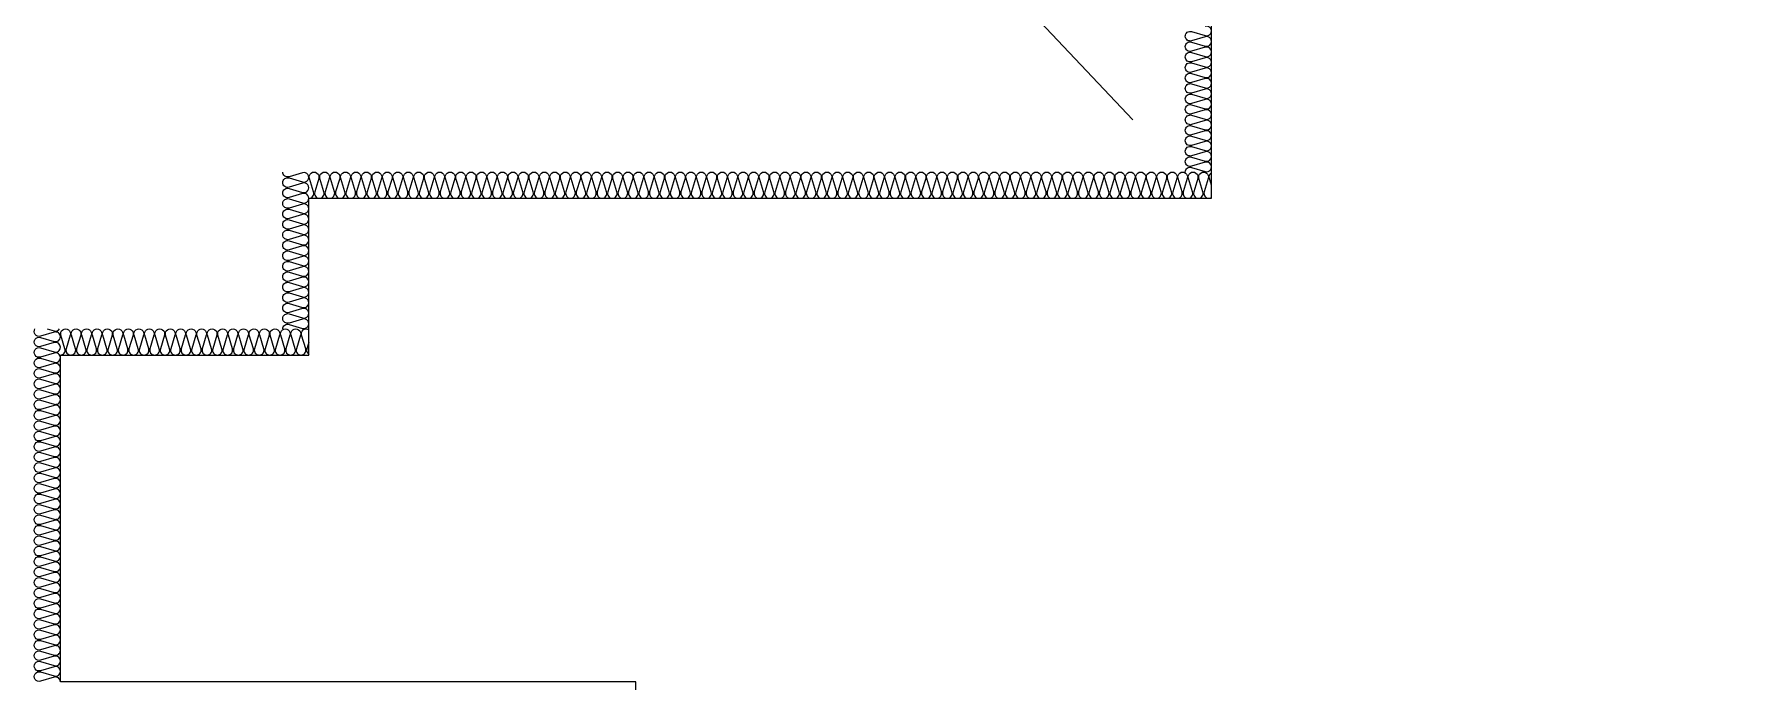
# Model space of a CAD drawing. Header units: millimetres. Extents: x 49154 to 181784, y 28275 to 149577.
# Drawn here: x 102004 to 108539, y 142155 to 144633 of the extents above; entities that cross this region are included whole.
import ezdxf

# ---------------------------------------------------------------- set-up
doc = ezdxf.new("R2010")
doc.units = ezdxf.units.MM
doc.header["$LTSCALE"] = 300
doc.layers.add('A-OPEN', color=1, linetype='Continuous')
doc.layers.add('ISL', color=251, linetype='Continuous')

msp = doc.modelspace()

# ---------------------------------------------------------------- linework, layer by layer
at = {"layer": 'A-OPEN'}
msp.add_line((106203.6, 144305), (102522.7, 148205), dxfattribs=at)
at = {"layer": 'ISL', "elevation": 0}
msp.add_lwpolyline([(104478.6, 116905), (104478.6, 117005), (104303.6, 117005), (104303.6, 124355), (102103.6, 124355), (102103.6, 127405), (103053.6, 127405), (103053.6, 128805), (102103.6, 128805), (102103.6, 131255), (104303.6, 131255), (104303.6, 142155), (102103.6, 142155), (102103.6, 143405), (103053.6, 143405), (103053.6, 144005), (106503.6, 144005), (106503.6, 148655), (108538.6, 148655)], dxfattribs=at)
for points in [[(106403.6, 144105, -0.509267), (106427.8, 144122.7), (106479.3, 144107.4, 1.372593), (106479.3, 144142.7), (106427.8, 144127.4, -0.509267), (106403.6, 144145, -0.509267), (106427.8, 144162.7), (106479.3, 144147.4, 1.372593), (106479.3, 144182.7), (106427.8, 144167.4, -0.509267), (106403.6, 144185, -0.509267), (106427.8, 144202.7), (106479.3, 144187.4, 1.372593), (106479.3, 144222.7), (106427.8, 144207.4, -0.509267), (106403.6, 144225, -0.509267), (106427.8, 144242.7), (106479.3, 144227.4, 1.372593), (106479.3, 144262.7), (106427.8, 144247.4, -0.509267), (106403.6, 144265, -0.509267), (106427.8, 144282.7), (106479.3, 144267.4, 1.372593), (106479.3, 144302.7), (106427.8, 144287.4, -0.509267), (106403.6, 144305, -0.509267), (106427.8, 144322.7), (106479.3, 144307.4, 1.372593), (106479.3, 144342.7), (106427.8, 144327.4, -0.509267), (106403.6, 144345, -0.509267), (106427.8, 144362.7), (106479.3, 144347.4, 1.372593), (106479.3, 144382.7), (106427.8, 144367.4, -0.509267), (106403.6, 144385, -0.509267), (106427.8, 144402.7), (106479.3, 144387.4, 1.372593), (106479.3, 144422.7), (106427.8, 144407.4, -0.509267), (106403.6, 144425, -0.509267), (106427.8, 144442.7), (106479.3, 144427.4, 1.372593), (106479.3, 144462.7), (106427.8, 144447.4, -0.509267), (106403.6, 144465, -0.509267), (106427.8, 144482.7), (106479.3, 144467.4, 1.372593), (106479.3, 144502.7), (106427.8, 144487.4, -0.509267), (106403.6, 144505, -0.509267), (106427.8, 144522.7), (106479.3, 144507.4, 1.372593), (106479.3, 144542.7), (106427.8, 144527.4, -0.509267), (106403.6, 144545, -0.509267), (106427.8, 144562.7), (106479.3, 144547.4, 1.372593), (106479.3, 144582.7), (106427.8, 144567.4, -0.509267), (106403.6, 144585, -0.509267), (106427.8, 144602.7), (106479.3, 144587.4, 1.372593), (106479.3, 144622.7), (106427.8, 144607.4, -0.509267), (106403.6, 144625, -0.509267), (106427.8, 144642.7), (106479.3, 144627.4, 1.372593), (106479.3, 144662.7)], [(102953.6, 143505, -0.509267), (102977.8, 143522.7), (103029.3, 143507.4, 1.372593), (103029.3, 143542.7), (102977.8, 143527.4, -0.509267), (102953.6, 143545, -0.509267), (102977.8, 143562.7), (103029.3, 143547.4, 1.372593), (103029.3, 143582.7), (102977.8, 143567.4, -0.509267), (102953.6, 143585, -0.509267), (102977.8, 143602.7), (103029.3, 143587.4, 1.372593), (103029.3, 143622.7), (102977.8, 143607.4, -0.509267), (102953.6, 143625, -0.509267), (102977.8, 143642.7), (103029.3, 143627.4, 1.372593), (103029.3, 143662.7), (102977.8, 143647.4, -0.509267), (102953.6, 143665, -0.509267), (102977.8, 143682.7), (103029.3, 143667.4, 1.372593), (103029.3, 143702.7), (102977.8, 143687.4, -0.509267), (102953.6, 143705, -0.509267), (102977.8, 143722.7), (103029.3, 143707.4, 1.372593), (103029.3, 143742.7), (102977.8, 143727.4, -0.509267), (102953.6, 143745, -0.509267), (102977.8, 143762.7), (103029.3, 143747.4, 1.372593), (103029.3, 143782.7), (102977.8, 143767.4, -0.509267), (102953.6, 143785, -0.509267), (102977.8, 143802.7), (103029.3, 143787.4, 1.372593), (103029.3, 143822.7), (102977.8, 143807.4, -0.509267), (102953.6, 143825, -0.509267), (102977.8, 143842.7), (103029.3, 143827.4, 1.372593), (103029.3, 143862.7), (102977.8, 143847.4, -0.509267), (102953.6, 143865, -0.509267), (102977.8, 143882.7), (103029.3, 143867.4, 1.372593), (103029.3, 143902.7), (102977.8, 143887.4, -0.509267), (102953.6, 143905, -0.509267), (102977.8, 143922.7), (103029.3, 143907.4, 1.372593), (103029.3, 143942.7), (102977.8, 143927.4, -0.509267), (102953.6, 143945, -0.509267), (102977.8, 143962.7), (103029.3, 143947.4, 1.372593), (103029.3, 143982.7), (102977.8, 143967.4, -0.509267), (102953.6, 143985, -0.509267), (102977.8, 144002.7), (103029.3, 143987.4, 1.372593), (103029.3, 144022.7), (102977.8, 144007.4, -0.509267), (102953.6, 144025, -0.509267), (102977.8, 144042.7), (103029.3, 144027.4, 1.372593), (103029.3, 144062.7), (102977.8, 144047.4, -0.509267), (102953.6, 144065, -0.509267), (102977.8, 144082.7), (103029.3, 144067.4, 1.372593), (103029.3, 144102.7), (102977.8, 144087.4, -0.508927), (102953.6, 144105, -0.508927)], [(103053.6, 144005, 0.509267), (103071.3, 144029.3), (103055.9, 144080.8, -1.372593), (103091.3, 144080.8), (103075.9, 144029.3, 0.509267), (103093.6, 144005, 0.509267), (103111.3, 144029.3), (103095.9, 144080.8, -1.372593), (103131.3, 144080.8), (103115.9, 144029.3, 0.509267), (103133.6, 144005, 0.509267), (103151.3, 144029.3), (103135.9, 144080.8, -1.372593), (103171.3, 144080.8), (103155.9, 144029.3, 0.509267), (103173.6, 144005, 0.509267), (103191.3, 144029.3), (103175.9, 144080.8, -1.372593), (103211.3, 144080.8), (103195.9, 144029.3, 0.509267), (103213.6, 144005, 0.509267), (103231.3, 144029.3), (103215.9, 144080.8, -1.372593), (103251.3, 144080.8), (103235.9, 144029.3, 0.509267), (103253.6, 144005, 0.509267), (103271.3, 144029.3), (103255.9, 144080.8, -1.372593), (103291.3, 144080.8), (103275.9, 144029.3, 0.509267), (103293.6, 144005, 0.509267), (103311.3, 144029.3), (103295.9, 144080.8, -1.372593), (103331.3, 144080.8), (103315.9, 144029.3, 0.509267), (103333.6, 144005, 0.509267), (103351.3, 144029.3), (103335.9, 144080.8, -1.372593), (103371.3, 144080.8), (103355.9, 144029.3, 0.509267), (103373.6, 144005, 0.509267), (103391.3, 144029.3), (103375.9, 144080.8, -1.372593), (103411.3, 144080.8), (103395.9, 144029.3, 0.509267), (103413.6, 144005, 0.509267), (103431.3, 144029.3), (103415.9, 144080.8, -1.372593), (103451.3, 144080.8), (103435.9, 144029.3, 0.509267), (103453.6, 144005, 0.509267), (103471.3, 144029.3), (103455.9, 144080.8, -1.372593), (103491.3, 144080.8), (103475.9, 144029.3, 0.509267), (103493.6, 144005, 0.509267), (103511.3, 144029.3), (103495.9, 144080.8, -1.372593), (103531.3, 144080.8), (103515.9, 144029.3, 0.509267), (103533.6, 144005, 0.509267), (103551.3, 144029.3), (103535.9, 144080.8, -1.372593), (103571.3, 144080.8), (103555.9, 144029.3, 0.509267), (103573.6, 144005, 0.509267), (103591.3, 144029.3), (103575.9, 144080.8, -1.372593), (103611.3, 144080.8), (103595.9, 144029.3, 0.509267), (103613.6, 144005, 0.509267), (103631.3, 144029.3), (103615.9, 144080.8, -1.372593), (103651.3, 144080.8), (103635.9, 144029.3, 0.509267), (103653.6, 144005, 0.509267), (103671.3, 144029.3), (103655.9, 144080.8, -1.372593), (103691.3, 144080.8), (103675.9, 144029.3, 0.509267), (103693.6, 144005, 0.509267), (103711.3, 144029.3), (103695.9, 144080.8, -1.372593), (103731.3, 144080.8), (103715.9, 144029.3, 0.509267), (103733.6, 144005, 0.509267), (103751.3, 144029.3), (103735.9, 144080.8, -1.372593), (103771.3, 144080.8), (103755.9, 144029.3, 0.509267), (103773.6, 144005, 0.509267), (103791.3, 144029.3), (103775.9, 144080.8, -1.372593), (103811.3, 144080.8), (103795.9, 144029.3, 0.509267), (103813.6, 144005, 0.509267), (103831.3, 144029.3), (103815.9, 144080.8, -1.372593), (103851.3, 144080.8), (103835.9, 144029.3, 0.509267), (103853.6, 144005, 0.509267), (103871.3, 144029.3), (103855.9, 144080.8, -1.372593), (103891.3, 144080.8), (103875.9, 144029.3, 0.509267), (103893.6, 144005, 0.509267), (103911.3, 144029.3), (103895.9, 144080.8, -1.372593), (103931.3, 144080.8), (103915.9, 144029.3, 0.509267), (103933.6, 144005, 0.509267), (103951.3, 144029.3), (103935.9, 144080.8, -1.372593), (103971.3, 144080.8), (103955.9, 144029.3, 0.509267), (103973.6, 144005, 0.509267), (103991.3, 144029.3), (103975.9, 144080.8, -1.372593), (104011.3, 144080.8), (103995.9, 144029.3, 0.509267), (104013.6, 144005, 0.509267), (104031.3, 144029.3), (104015.9, 144080.8, -1.372593), (104051.3, 144080.8), (104035.9, 144029.3, 0.509267), (104053.6, 144005, 0.509267), (104071.3, 144029.3), (104055.9, 144080.8, -1.372593), (104091.3, 144080.8), (104075.9, 144029.3, 0.509267), (104093.6, 144005, 0.509267), (104111.3, 144029.3), (104095.9, 144080.8, -1.372593), (104131.3, 144080.8), (104115.9, 144029.3, 0.509267), (104133.6, 144005, 0.509267), (104151.3, 144029.3), (104135.9, 144080.8, -1.372593), (104171.3, 144080.8), (104155.9, 144029.3, 0.509267), (104173.6, 144005, 0.509267), (104191.3, 144029.3), (104175.9, 144080.8, -1.372593), (104211.3, 144080.8), (104195.9, 144029.3, 0.509267), (104213.6, 144005, 0.509267), (104231.3, 144029.3), (104215.9, 144080.8, -1.372593), (104251.3, 144080.8), (104235.9, 144029.3, 0.509267), (104253.6, 144005, 0.509267), (104271.3, 144029.3), (104255.9, 144080.8, -1.372593), (104291.3, 144080.8), (104275.9, 144029.3, 0.509267), (104293.6, 144005, 0.509267), (104311.3, 144029.3), (104295.9, 144080.8, -1.372593), (104331.3, 144080.8), (104315.9, 144029.3, 0.509267), (104333.6, 144005, 0.509267), (104351.3, 144029.3), (104335.9, 144080.8, -1.372593), (104371.3, 144080.8), (104355.9, 144029.3, 0.509267), (104373.6, 144005, 0.509267), (104391.3, 144029.3), (104375.9, 144080.8, -1.372593), (104411.3, 144080.8), (104395.9, 144029.3, 0.509267), (104413.6, 144005, 0.509267), (104431.3, 144029.3), (104415.9, 144080.8, -1.372593), (104451.3, 144080.8), (104435.9, 144029.3, 0.509267), (104453.6, 144005, 0.509267), (104471.3, 144029.3), (104455.9, 144080.8, -1.372593), (104491.3, 144080.8), (104475.9, 144029.3, 0.509267), (104493.6, 144005, 0.509267), (104511.3, 144029.3), (104495.9, 144080.8, -1.372593), (104531.3, 144080.8), (104515.9, 144029.3, 0.509267), (104533.6, 144005, 0.509267), (104551.3, 144029.3), (104535.9, 144080.8, -1.372593), (104571.3, 144080.8), (104555.9, 144029.3, 0.509267), (104573.6, 144005, 0.509267), (104591.3, 144029.3), (104575.9, 144080.8, -1.372593), (104611.3, 144080.8), (104595.9, 144029.3, 0.509267), (104613.6, 144005, 0.509267), (104631.3, 144029.3), (104615.9, 144080.8, -1.372593), (104651.3, 144080.8), (104635.9, 144029.3, 0.509267), (104653.6, 144005, 0.509267), (104671.3, 144029.3), (104655.9, 144080.8, -1.372593), (104691.3, 144080.8), (104675.9, 144029.3, 0.509267), (104693.6, 144005, 0.509267), (104711.3, 144029.3), (104695.9, 144080.8, -1.372593), (104731.3, 144080.8), (104715.9, 144029.3, 0.509267), (104733.6, 144005, 0.509267), (104751.3, 144029.3), (104735.9, 144080.8, -1.372593), (104771.3, 144080.8), (104755.9, 144029.3, 0.509267), (104773.6, 144005, 0.509267), (104791.3, 144029.3), (104775.9, 144080.8, -1.372593), (104811.3, 144080.8), (104795.9, 144029.3, 0.509267), (104813.6, 144005, 0.509267), (104831.3, 144029.3), (104815.9, 144080.8, -1.372593), (104851.3, 144080.8), (104835.9, 144029.3, 0.509267), (104853.6, 144005, 0.509267), (104871.3, 144029.3), (104855.9, 144080.8, -1.372593), (104891.3, 144080.8), (104875.9, 144029.3, 0.509267), (104893.6, 144005, 0.509267), (104911.3, 144029.3), (104895.9, 144080.8, -1.372593), (104931.3, 144080.8), (104915.9, 144029.3, 0.509267), (104933.6, 144005, 0.509267), (104951.3, 144029.3), (104935.9, 144080.8, -1.372593), (104971.3, 144080.8), (104955.9, 144029.3, 0.509267), (104973.6, 144005, 0.509267), (104991.3, 144029.3), (104975.9, 144080.8, -1.372593), (105011.3, 144080.8), (104995.9, 144029.3, 0.509267), (105013.6, 144005, 0.509267), (105031.3, 144029.3), (105015.9, 144080.8, -1.372593), (105051.3, 144080.8), (105035.9, 144029.3, 0.509267), (105053.6, 144005, 0.509267), (105071.3, 144029.3), (105055.9, 144080.8, -1.372593), (105091.3, 144080.8), (105075.9, 144029.3, 0.509267), (105093.6, 144005, 0.509267), (105111.3, 144029.3), (105095.9, 144080.8, -1.372593), (105131.3, 144080.8), (105115.9, 144029.3, 0.509267), (105133.6, 144005, 0.509267), (105151.3, 144029.3), (105135.9, 144080.8, -1.372593), (105171.3, 144080.8), (105155.9, 144029.3, 0.509267), (105173.6, 144005, 0.509267), (105191.3, 144029.3), (105175.9, 144080.8, -1.372593), (105211.3, 144080.8), (105195.9, 144029.3, 0.509267), (105213.6, 144005, 0.509267), (105231.3, 144029.3), (105215.9, 144080.8, -1.372593), (105251.3, 144080.8), (105235.9, 144029.3, 0.509267), (105253.6, 144005, 0.509267), (105271.3, 144029.3), (105255.9, 144080.8, -1.372593), (105291.3, 144080.8), (105275.9, 144029.3, 0.509267), (105293.6, 144005, 0.509267), (105311.3, 144029.3), (105295.9, 144080.8, -1.372593), (105331.3, 144080.8), (105315.9, 144029.3, 0.509267), (105333.6, 144005, 0.509267), (105351.3, 144029.3), (105335.9, 144080.8, -1.372593), (105371.3, 144080.8), (105355.9, 144029.3, 0.509267), (105373.6, 144005, 0.509267), (105391.3, 144029.3), (105375.9, 144080.8, -1.372593), (105411.3, 144080.8), (105395.9, 144029.3, 0.509267), (105413.6, 144005, 0.509267), (105431.3, 144029.3), (105415.9, 144080.8, -1.372593), (105451.3, 144080.8), (105435.9, 144029.3, 0.509267), (105453.6, 144005, 0.509267), (105471.3, 144029.3), (105455.9, 144080.8, -1.372593), (105491.3, 144080.8), (105475.9, 144029.3, 0.509267), (105493.6, 144005, 0.509267), (105511.3, 144029.3), (105495.9, 144080.8, -1.372593), (105531.3, 144080.8), (105515.9, 144029.3, 0.509267), (105533.6, 144005, 0.509267), (105551.3, 144029.3), (105535.9, 144080.8, -1.372593), (105571.3, 144080.8), (105555.9, 144029.3, 0.509267), (105573.6, 144005, 0.509267), (105591.3, 144029.3), (105575.9, 144080.8, -1.372593), (105611.3, 144080.8), (105595.9, 144029.3, 0.509267), (105613.6, 144005, 0.509267), (105631.3, 144029.3), (105615.9, 144080.8, -1.372593), (105651.3, 144080.8), (105635.9, 144029.3, 0.509267), (105653.6, 144005, 0.509267), (105671.3, 144029.3), (105655.9, 144080.8, -1.372593), (105691.3, 144080.8), (105675.9, 144029.3, 0.509267), (105693.6, 144005, 0.509267), (105711.3, 144029.3), (105695.9, 144080.8, -1.372593), (105731.3, 144080.8), (105715.9, 144029.3, 0.509267), (105733.6, 144005, 0.509267), (105751.3, 144029.3), (105735.9, 144080.8, -1.372593), (105771.3, 144080.8), (105755.9, 144029.3, 0.509267), (105773.6, 144005, 0.509267), (105791.3, 144029.3), (105775.9, 144080.8, -1.372593), (105811.3, 144080.8), (105795.9, 144029.3, 0.509267), (105813.6, 144005, 0.509267), (105831.3, 144029.3), (105815.9, 144080.8, -1.372593), (105851.3, 144080.8), (105835.9, 144029.3, 0.509267), (105853.6, 144005, 0.509267), (105871.3, 144029.3), (105855.9, 144080.8, -1.372593), (105891.3, 144080.8), (105875.9, 144029.3, 0.509267), (105893.6, 144005, 0.509267), (105911.3, 144029.3), (105895.9, 144080.8, -1.372593), (105931.3, 144080.8), (105915.9, 144029.3, 0.509267), (105933.6, 144005, 0.509267), (105951.3, 144029.3), (105935.9, 144080.8, -1.372593), (105971.3, 144080.8), (105955.9, 144029.3, 0.509267), (105973.6, 144005, 0.509267), (105991.3, 144029.3), (105975.9, 144080.8, -1.372593), (106011.3, 144080.8), (105995.9, 144029.3, 0.509267), (106013.6, 144005, 0.509267), (106031.3, 144029.3), (106015.9, 144080.8, -1.372593), (106051.3, 144080.8), (106035.9, 144029.3, 0.509267), (106053.6, 144005, 0.509267), (106071.3, 144029.3), (106055.9, 144080.8, -1.372593), (106091.3, 144080.8), (106075.9, 144029.3, 0.509267), (106093.6, 144005, 0.509267), (106111.3, 144029.3), (106095.9, 144080.8, -1.372593), (106131.3, 144080.8), (106115.9, 144029.3, 0.509267), (106133.6, 144005, 0.509267), (106151.3, 144029.3), (106135.9, 144080.8, -1.372593), (106171.3, 144080.8), (106155.9, 144029.3, 0.509267), (106173.6, 144005, 0.509267), (106191.3, 144029.3), (106175.9, 144080.8, -1.372593), (106211.3, 144080.8), (106195.9, 144029.3, 0.509267), (106213.6, 144005, 0.509267), (106231.3, 144029.3), (106215.9, 144080.8, -1.372593), (106251.3, 144080.8), (106235.9, 144029.3, 0.509267), (106253.6, 144005, 0.509267), (106271.3, 144029.3), (106255.9, 144080.8, -1.372593), (106291.3, 144080.8), (106275.9, 144029.3, 0.509267), (106293.6, 144005, 0.509267), (106311.3, 144029.3), (106295.9, 144080.8, -1.372593), (106331.3, 144080.8), (106315.9, 144029.3, 0.509267), (106333.6, 144005, 0.509267), (106351.3, 144029.3), (106335.9, 144080.8, -1.372593), (106371.3, 144080.8), (106355.9, 144029.3, 0.509267), (106373.6, 144005, 0.509267), (106391.3, 144029.3), (106375.9, 144080.8, -1.372593), (106411.3, 144080.8), (106395.9, 144029.3, 0.509267), (106413.6, 144005, 0.509267), (106431.3, 144029.3), (106415.9, 144080.8, -1.372593), (106451.3, 144080.8), (106435.9, 144029.3, 0.509267), (106453.6, 144005, 0.509267), (106471.3, 144029.3), (106455.9, 144080.8, -1.372593), (106491.3, 144080.8), (106475.9, 144029.3, 0.509267), (106493.6, 144005, 0.143017), (106503.6, 144007.9, 0.143017)], [(106503.6, 144055.1), (106495.9, 144080.8, -0.340239), (106503.6, 144102.1)], [(102103.6, 142155, 0.509267), (102079.3, 142172.7), (102027.8, 142157.4, -1.372593), (102027.8, 142192.7), (102079.3, 142177.4, 0.509267), (102103.6, 142195, 0.509267), (102079.3, 142212.7), (102027.8, 142197.4, -1.372593), (102027.8, 142232.7), (102079.3, 142217.4, 0.509267), (102103.6, 142235, 0.509267), (102079.3, 142252.7), (102027.8, 142237.4, -1.372593), (102027.8, 142272.7), (102079.3, 142257.4, 0.509267), (102103.6, 142275, 0.509267), (102079.3, 142292.7), (102027.8, 142277.4, -1.372593), (102027.8, 142312.7), (102079.3, 142297.4, 0.509267), (102103.6, 142315, 0.509267), (102079.3, 142332.7), (102027.8, 142317.4, -1.372593), (102027.8, 142352.7), (102079.3, 142337.4, 0.509267), (102103.6, 142355, 0.509267), (102079.3, 142372.7), (102027.8, 142357.4, -1.372593), (102027.8, 142392.7), (102079.3, 142377.4, 0.509267), (102103.6, 142395, 0.509267), (102079.3, 142412.7), (102027.8, 142397.4, -1.372593), (102027.8, 142432.7), (102079.3, 142417.4, 0.509267), (102103.6, 142435, 0.509267), (102079.3, 142452.7), (102027.8, 142437.4, -1.372593), (102027.8, 142472.7), (102079.3, 142457.4, 0.509267), (102103.6, 142475, 0.509267), (102079.3, 142492.7), (102027.8, 142477.4, -1.372593), (102027.8, 142512.7), (102079.3, 142497.4, 0.509267), (102103.6, 142515, 0.509267), (102079.3, 142532.7), (102027.8, 142517.4, -1.372593), (102027.8, 142552.7), (102079.3, 142537.4, 0.509267), (102103.6, 142555, 0.509267), (102079.3, 142572.7), (102027.8, 142557.4, -1.372593), (102027.8, 142592.7), (102079.3, 142577.4, 0.509267), (102103.6, 142595, 0.509267), (102079.3, 142612.7), (102027.8, 142597.4, -1.372593), (102027.8, 142632.7), (102079.3, 142617.4, 0.509267), (102103.6, 142635, 0.509267), (102079.3, 142652.7), (102027.8, 142637.4, -1.372593), (102027.8, 142672.7), (102079.3, 142657.4, 0.509267), (102103.6, 142675, 0.509267), (102079.3, 142692.7), (102027.8, 142677.4, -1.372593), (102027.8, 142712.7), (102079.3, 142697.4, 0.509267), (102103.6, 142715, 0.509267), (102079.3, 142732.7), (102027.8, 142717.4, -1.372593), (102027.8, 142752.7), (102079.3, 142737.4, 0.509267), (102103.6, 142755, 0.509267), (102079.3, 142772.7), (102027.8, 142757.4, -1.372593), (102027.8, 142792.7), (102079.3, 142777.4, 0.509267), (102103.6, 142795, 0.509267), (102079.3, 142812.7), (102027.8, 142797.4, -1.372593), (102027.8, 142832.7), (102079.3, 142817.4, 0.509267), (102103.6, 142835, 0.509267), (102079.3, 142852.7), (102027.8, 142837.4, -1.372593), (102027.8, 142872.7), (102079.3, 142857.4, 0.509267), (102103.6, 142875, 0.509267), (102079.3, 142892.7), (102027.8, 142877.4, -1.372593), (102027.8, 142912.7), (102079.3, 142897.4, 0.509267), (102103.6, 142915, 0.509267), (102079.3, 142932.7), (102027.8, 142917.4, -1.372593), (102027.8, 142952.7), (102079.3, 142937.4, 0.509267), (102103.6, 142955, 0.509267), (102079.3, 142972.7), (102027.8, 142957.4, -1.372593), (102027.8, 142992.7), (102079.3, 142977.4, 0.509267), (102103.6, 142995, 0.509267), (102079.3, 143012.7), (102027.8, 142997.4, -1.372593), (102027.8, 143032.7), (102079.3, 143017.4, 0.509267), (102103.6, 143035, 0.509267), (102079.3, 143052.7), (102027.8, 143037.4, -1.372593), (102027.8, 143072.7), (102079.3, 143057.4, 0.509267), (102103.6, 143075, 0.509267), (102079.3, 143092.7), (102027.8, 143077.4, -1.372593), (102027.8, 143112.7), (102079.3, 143097.4, 0.509267), (102103.6, 143115, 0.509267), (102079.3, 143132.7), (102027.8, 143117.4, -1.372593), (102027.8, 143152.7), (102079.3, 143137.4, 0.509267), (102103.6, 143155, 0.509267), (102079.3, 143172.7), (102027.8, 143157.4, -1.372593), (102027.8, 143192.7), (102079.3, 143177.4, 0.509267), (102103.6, 143195, 0.509267), (102079.3, 143212.7), (102027.8, 143197.4, -1.372593), (102027.8, 143232.7), (102079.3, 143217.4, 0.509267), (102103.6, 143235, 0.509267), (102079.3, 143252.7), (102027.8, 143237.4, -1.372593), (102027.8, 143272.7), (102079.3, 143257.4, 0.509267), (102103.6, 143275, 0.509267), (102079.3, 143292.7), (102027.8, 143277.4, -1.372593), (102027.8, 143312.7), (102079.3, 143297.4, 0.509267), (102103.6, 143315, 0.509267), (102079.3, 143332.7), (102027.8, 143317.4, -1.372593), (102027.8, 143352.7), (102079.3, 143337.4, 0.509267), (102103.6, 143355, 0.509267), (102079.3, 143372.7), (102027.8, 143357.4, -1.372593), (102027.8, 143392.7), (102079.3, 143377.4, 0.509267), (102103.6, 143395, 0.509267), (102079.3, 143412.7), (102027.8, 143397.4, -1.372593), (102027.8, 143432.7), (102079.3, 143417.4, 0.509267), (102103.6, 143435, 0.509267), (102079.3, 143452.7), (102027.8, 143437.4, -1.372593), (102027.8, 143472.7), (102079.3, 143457.4, 0.509267), (102103.6, 143475, 0.509267), (102079.3, 143492.7), (102027.8, 143477.4, -0.702757), (102006.5, 143505, -0.702757)], [(102053.6, 143505), (102079.3, 143497.4, 0.340671), (102100.6, 143505)], [(102103.6, 143405, 0.509267), (102121.3, 143429.3), (102105.9, 143480.8, -1.372593), (102141.3, 143480.8), (102125.9, 143429.3, 0.509267), (102143.6, 143405, 0.509267), (102161.3, 143429.3), (102145.9, 143480.8, -1.372593), (102181.3, 143480.8), (102165.9, 143429.3, 0.509267), (102183.6, 143405, 0.509267), (102201.3, 143429.3), (102185.9, 143480.8, -1.372593), (102221.3, 143480.8), (102205.9, 143429.3, 0.509267), (102223.6, 143405, 0.509267), (102241.3, 143429.3), (102225.9, 143480.8, -1.372593), (102261.3, 143480.8), (102245.9, 143429.3, 0.509267), (102263.6, 143405, 0.509267), (102281.3, 143429.3), (102265.9, 143480.8, -1.372593), (102301.3, 143480.8), (102285.9, 143429.3, 0.509267), (102303.6, 143405, 0.509267), (102321.3, 143429.3), (102305.9, 143480.8, -1.372593), (102341.3, 143480.8), (102325.9, 143429.3, 0.509267), (102343.6, 143405, 0.509267), (102361.3, 143429.3), (102345.9, 143480.8, -1.372593), (102381.3, 143480.8), (102365.9, 143429.3, 0.509267), (102383.6, 143405, 0.509267), (102401.3, 143429.3), (102385.9, 143480.8, -1.372593), (102421.3, 143480.8), (102405.9, 143429.3, 0.509267), (102423.6, 143405, 0.509267), (102441.3, 143429.3), (102425.9, 143480.8, -1.372593), (102461.3, 143480.8), (102445.9, 143429.3, 0.509267), (102463.6, 143405, 0.509267), (102481.3, 143429.3), (102465.9, 143480.8, -1.372593), (102501.3, 143480.8), (102485.9, 143429.3, 0.509267), (102503.6, 143405, 0.509267), (102521.3, 143429.3), (102505.9, 143480.8, -1.372593), (102541.3, 143480.8), (102525.9, 143429.3, 0.509267), (102543.6, 143405, 0.509267), (102561.3, 143429.3), (102545.9, 143480.8, -1.372593), (102581.3, 143480.8), (102565.9, 143429.3, 0.509267), (102583.6, 143405, 0.509267), (102601.3, 143429.3), (102585.9, 143480.8, -1.372593), (102621.3, 143480.8), (102605.9, 143429.3, 0.509267), (102623.6, 143405, 0.509267), (102641.3, 143429.3), (102625.9, 143480.8, -1.372593), (102661.3, 143480.8), (102645.9, 143429.3, 0.509267), (102663.6, 143405, 0.509267), (102681.3, 143429.3), (102665.9, 143480.8, -1.372593), (102701.3, 143480.8), (102685.9, 143429.3, 0.509267), (102703.6, 143405, 0.509267), (102721.3, 143429.3), (102705.9, 143480.8, -1.372593), (102741.3, 143480.8), (102725.9, 143429.3, 0.509267), (102743.6, 143405, 0.509267), (102761.3, 143429.3), (102745.9, 143480.8, -1.372593), (102781.3, 143480.8), (102765.9, 143429.3, 0.509267), (102783.6, 143405, 0.509267), (102801.3, 143429.3), (102785.9, 143480.8, -1.372593), (102821.3, 143480.8), (102805.9, 143429.3, 0.509267), (102823.6, 143405, 0.509267), (102841.3, 143429.3), (102825.9, 143480.8, -1.372593), (102861.3, 143480.8), (102845.9, 143429.3, 0.509267), (102863.6, 143405, 0.509267), (102881.3, 143429.3), (102865.9, 143480.8, -1.372593), (102901.3, 143480.8), (102885.9, 143429.3, 0.509267), (102903.6, 143405, 0.509267), (102921.3, 143429.3), (102905.9, 143480.8, -1.372593), (102941.3, 143480.8), (102925.9, 143429.3, 0.509267), (102943.6, 143405, 0.509267), (102961.3, 143429.3), (102945.9, 143480.8, -1.372593), (102981.3, 143480.8), (102965.9, 143429.3, 0.509267), (102983.6, 143405, 0.509267), (103001.3, 143429.3), (102985.9, 143480.8, -1.372593), (103021.3, 143480.8), (103005.9, 143429.3, 0.509267), (103023.6, 143405, 0.509267), (103041.3, 143429.3), (103025.9, 143480.8, -0.702757), (103053.6, 143502.1, -0.702757)], [(103053.6, 143455), (103045.9, 143429.3, 0.340671), (103053.6, 143407.9)]]:
    msp.add_lwpolyline(points, format="xyb", dxfattribs=at)

doc.saveas('drawing.dxf')
